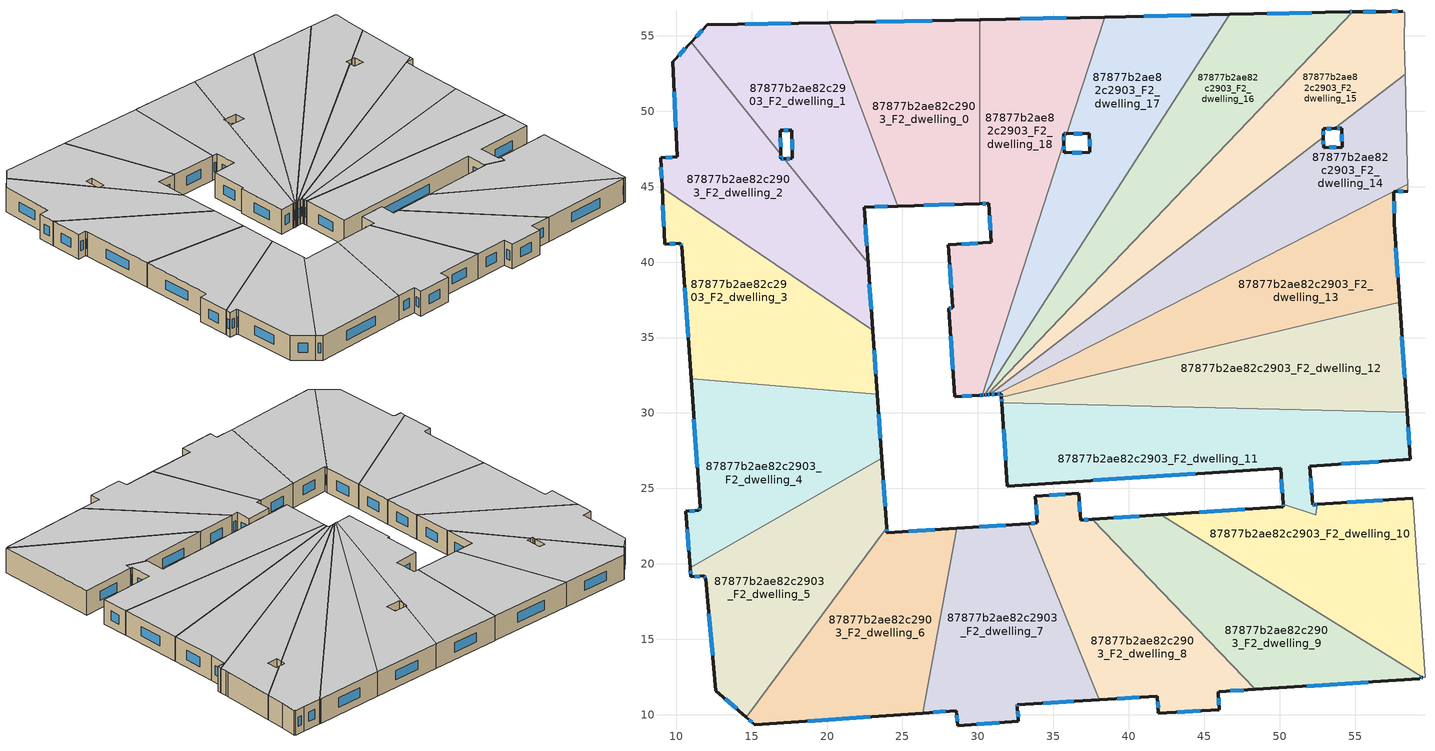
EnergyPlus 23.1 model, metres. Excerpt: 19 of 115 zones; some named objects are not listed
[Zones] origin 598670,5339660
87877b2ae82c2903_F2_dwelling_0
 floor to 87877b2ae82c2903_F1_dwelling_0 (EU_floor_Construction): 30.12,56.07 30.12,43.87 24.7,43.71 20.13,55.88 z6
 wall outside (EU_wall_Construction): 24.7,43.71 30.12,43.87 / 30.12,56.07 20.13,55.88 z6:9
 wall to 87877b2ae82c2903_F2_dwelling_18 (EU_wall_Construction): 30.12,43.87 30.12,56.07 z6:9
 wall to 87877b2ae82c2903_F2_dwelling_1 (EU_wall_Construction): 20.13,55.88 24.7,43.71 z6:9
 window (EU_Window_Construction): 26.4,43.76 28.42,43.82 / 26.99,56.01 23.26,55.94 z6.94:8.06
 ceiling to 87877b2ae82c2903_F3_dwelling_0 (EU_floor_Construction): 30.12,43.87 30.12,56.07 20.13,55.88 24.7,43.71 z9
87877b2ae82c2903_F2_dwelling_1
 floor to 87877b2ae82c2903_F1_dwelling_1 (EU_floor_Construction): 20.13,55.88 24.7,43.71 22.45,43.64 22.72,39.94 17.17,46.86 17.71,46.87 17.67,48.74 16.9,48.73 16.93,47.16 10.99,54.58 12.05,55.72 z6
 wall outside (EU_wall_Construction): 22.72,39.94 22.45,43.64 24.7,43.71 / 16.93,47.16 16.9,48.73 17.67,48.74 17.71,46.87 17.17,46.86 / 20.13,55.88 12.05,55.72 10.99,54.58 z6:9
 wall to 87877b2ae82c2903_F2_dwelling_2 (EU_wall_Construction): 17.17,46.86 22.72,39.94 / 10.99,54.58 16.93,47.16 z6:9
 window (EU_Window_Construction): 22.63,41.1 22.54,42.48 / 17.54,46.87 17.34,46.86 / 17.68,48.15 17.7,47.46 / 17.14,48.73 17.42,48.73 / 16.92,47.65 16.91,48.23 / 11.71,55.36 11.32,54.93 / 17.6,55.83 14.58,55.77 / 23.16,43.66 24,43.69 z6.94:8.06
 ceiling to 87877b2ae82c2903_F3_dwelling_1 (EU_floor_Construction): 22.72,39.94 22.45,43.64 24.7,43.71 20.13,55.88 12.05,55.72 10.99,54.58 16.93,47.16 16.9,48.73 17.67,48.74 17.71,46.87 17.17,46.86 z9
87877b2ae82c2903_F2_dwelling_10
 floor to 87877b2ae82c2903_F1_dwelling_10 (EU_floor_Construction): 58.83,24.35 59.64,12.47 59.5,12.47 42.12,23.25 50.25,23.79 50.23,23.96 52.4,23.24 52.5,23.93 z6
 wall outside (EU_wall_Construction): 50.23,23.96 50.25,23.79 42.12,23.25 / 58.83,24.35 52.5,23.93 z6:9
 wall to 87877b2ae82c2903_F2_dwelling_11 (EU_wall_Construction): 52.5,23.93 52.4,23.24 52.38,23.25 50.23,23.96 z6:9
 wall adiabatic (EU_wall_Construction): 59.5,12.47 59.64,12.47 58.83,24.35 z6:9
 wall to 87877b2ae82c2903_F2_dwelling_9 (EU_wall_Construction): 42.12,23.25 59.5,12.47 z6:9
 window (EU_Window_Construction): 47.7,23.62 44.67,23.42 / 50.24,23.91 50.24,23.84 / 56.85,24.22 54.49,24.06 z6.94:8.06
 ceiling to 87877b2ae82c2903_F3_dwelling_10 (EU_floor_Construction): 59.64,12.47 58.83,24.35 52.5,23.93 52.4,23.24 50.23,23.96 50.25,23.79 42.12,23.25 59.5,12.47 z9
87877b2ae82c2903_F2_dwelling_11
 floor to 87877b2ae82c2903_F1_dwelling_11 (EU_floor_Construction): 58.45,30.03 58.66,26.92 52.01,26.48 52.18,23.91 52.33,23.92 52.5,23.93 52.4,23.24 52.38,23.25 50.23,23.96 50.07,26.35 31.95,25.15 31.59,30.66 z6
 wall outside (EU_wall_Construction): 31.59,30.66 31.95,25.15 50.07,26.35 50.23,23.96 / 52.5,23.93 52.33,23.92 52.18,23.91 52.01,26.48 58.66,26.92 58.45,30.03 z6:9
 wall to 87877b2ae82c2903_F2_dwelling_12 (EU_wall_Construction): 58.45,30.03 31.59,30.66 z6:9
 window (EU_Window_Construction): 50.12,25.6 50.18,24.71 / 37.63,25.53 44.39,25.97 / 31.7,28.94 31.84,26.88 / 58.59,27.89 58.52,29.06 / 54.09,26.62 56.58,26.78 / 52.13,24.72 52.06,25.68 / 52.28,23.92 52.23,23.92 / 52.45,23.93 52.38,23.93 z6.94:8.06
 ceiling to 87877b2ae82c2903_F3_dwelling_11 (EU_floor_Construction): 58.66,26.92 58.45,30.03 31.59,30.66 31.95,25.15 50.07,26.35 50.23,23.96 52.38,23.25 52.4,23.24 52.5,23.93 52.33,23.92 52.18,23.91 52.01,26.48 z9
87877b2ae82c2903_F2_dwelling_12
 floor to 87877b2ae82c2903_F1_dwelling_12 (EU_floor_Construction): 57.95,37.35 58.45,30.03 31.59,30.66 31.56,31.04 z6
 wall outside (EU_wall_Construction): 31.56,31.04 31.59,30.66 / 58.45,30.03 57.95,37.35 z6:9
 wall to 87877b2ae82c2903_F2_dwelling_13 (EU_wall_Construction): 57.95,37.35 31.56,31.04 z6:9
 window (EU_Window_Construction): 31.57,30.92 31.58,30.78 / 58.29,32.33 58.11,35.05 z6.94:8.06
 ceiling to 87877b2ae82c2903_F3_dwelling_12 (EU_floor_Construction): 58.45,30.03 57.95,37.35 31.56,31.04 31.59,30.66 z9
87877b2ae82c2903_F2_dwelling_13
 floor to 87877b2ae82c2903_F1_dwelling_13 (EU_floor_Construction): 58.48,45.16 58.49,44.71 57.58,44.67 57.6,42.58 57.95,37.35 31.56,31.04 31.55,31.27 31.2,31.25 z6
 wall outside (EU_wall_Construction): 57.95,37.35 57.6,42.58 57.58,44.67 58.49,44.71 / 31.2,31.25 31.55,31.27 31.56,31.04 z6:9
 wall to 87877b2ae82c2903_F2_dwelling_14 (EU_wall_Construction): 58.48,45.16 31.2,31.25 z6:9
 wall adiabatic (EU_wall_Construction): 58.49,44.71 58.48,45.16 z6:9
 window (EU_Window_Construction): 57.59,43.24 57.59,44.02 / 57.84,38.99 57.71,40.94 / 31.55,31.2 31.56,31.11 / 31.31,31.26 31.44,31.27 / 57.87,44.69 58.21,44.7 z6.94:8.06
 ceiling to 87877b2ae82c2903_F3_dwelling_13 (EU_floor_Construction): 57.95,37.35 57.6,42.58 57.58,44.67 58.49,44.71 58.48,45.16 31.2,31.25 31.55,31.27 31.56,31.04 z9
87877b2ae82c2903_F2_dwelling_14
 floor to 87877b2ae82c2903_F1_dwelling_14 (EU_floor_Construction): 58.32,52.46 58.45,46.28 58.46,45.89 58.48,45.16 31.2,31.25 30.8,31.22 52.9,48.27 52.91,47.59 54.14,47.61 54.12,48.87 53.67,48.86 z6
 wall outside (EU_wall_Construction): 30.8,31.22 31.2,31.25 / 53.67,48.86 54.12,48.87 54.14,47.61 52.91,47.59 52.9,48.27 z6:9
 wall adiabatic (EU_wall_Construction): 58.48,45.16 58.46,45.89 58.45,46.28 58.32,52.46 z6:9
 wall to 87877b2ae82c2903_F2_dwelling_15 (EU_wall_Construction): 52.9,48.27 30.8,31.22 / 58.32,52.46 53.67,48.86 z6:9
 window (EU_Window_Construction): 30.93,31.23 31.08,31.24 / 52.91,47.8 52.9,48.06 / 53.76,47.61 53.3,47.6 / 54.13,48.48 54.13,48.01 / 53.81,48.87 53.98,48.87 z6.94:8.06
 ceiling to 87877b2ae82c2903_F3_dwelling_14 (EU_floor_Construction): 58.48,45.16 58.46,45.89 58.45,46.28 58.32,52.46 53.67,48.86 54.12,48.87 54.14,47.61 52.91,47.59 52.9,48.27 30.8,31.22 31.2,31.25 z9
87877b2ae82c2903_F2_dwelling_15
 floor to 87877b2ae82c2903_F1_dwelling_15 (EU_floor_Construction): 58.29,56.56 58.28,54.58 58.32,52.46 53.67,48.86 52.88,48.84 52.9,48.27 30.8,31.22 30.61,31.21 54.84,56.59 57.08,56.61 58.18,56.63 58.18,56.56 z6
 wall outside (EU_wall_Construction): 52.9,48.27 52.88,48.84 53.67,48.86 / 30.61,31.21 30.8,31.22 / 58.18,56.63 57.08,56.61 54.84,56.59 z6:9
 wall adiabatic (EU_wall_Construction): 58.32,52.46 58.28,54.58 58.29,56.56 58.18,56.56 58.18,56.63 z6:9
 wall to 87877b2ae82c2903_F2_dwelling_16 (EU_wall_Construction): 54.84,56.59 30.61,31.21 z6:9
 window (EU_Window_Construction): 53.13,48.85 53.42,48.86 / 52.89,48.45 52.88,48.66 / 30.67,31.22 30.74,31.22 / 56.38,56.61 55.54,56.6 / 57.83,56.62 57.42,56.62 z6.94:8.06
 ceiling to 87877b2ae82c2903_F3_dwelling_15 (EU_floor_Construction): 52.9,48.27 52.88,48.84 53.67,48.86 58.32,52.46 58.28,54.58 58.29,56.56 58.18,56.56 58.18,56.63 57.08,56.61 54.84,56.59 30.61,31.21 30.8,31.22 z9
87877b2ae82c2903_F2_dwelling_16
 floor to 87877b2ae82c2903_F1_dwelling_16 (EU_floor_Construction): 54.84,56.59 30.61,31.21 30.44,31.2 46.7,56.42 54.61,56.59 z6
 wall outside (EU_wall_Construction): 30.44,31.2 30.61,31.21 / 54.84,56.59 54.61,56.59 46.7,56.42 z6:9
 wall to 87877b2ae82c2903_F2_dwelling_17 (EU_wall_Construction): 46.7,56.42 30.44,31.2 z6:9
 window (EU_Window_Construction): 30.5,31.2 30.56,31.21 / 52.13,56.54 49.18,56.47 / 54.77,56.59 54.68,56.59 z6.94:8.06
 ceiling to 87877b2ae82c2903_F3_dwelling_16 (EU_floor_Construction): 30.61,31.21 54.84,56.59 54.61,56.59 46.7,56.42 30.44,31.2 z9
87877b2ae82c2903_F2_dwelling_17
 floor to 87877b2ae82c2903_F1_dwelling_17 (EU_floor_Construction): 46.7,56.42 30.44,31.2 30.28,31.19 35.7,47.91 35.71,47.23 37.42,47.27 37.4,48.53 35.89,48.5 38.4,56.25 z6
 wall outside (EU_wall_Construction): 30.28,31.19 30.44,31.2 / 35.89,48.5 37.4,48.53 37.42,47.27 35.71,47.23 35.7,47.91 / 46.7,56.42 38.4,56.25 z6:9
 wall to 87877b2ae82c2903_F2_dwelling_18 (EU_wall_Construction): 35.7,47.91 30.28,31.19 / 38.4,56.25 35.89,48.5 z6:9
 window (EU_Window_Construction): 30.33,31.19 30.39,31.2 / 35.71,47.44 35.7,47.7 / 36.88,47.26 36.25,47.25 / 37.4,48.14 37.41,47.67 / 36.36,48.51 36.92,48.52 / 44.1,56.37 41,56.3 z6.94:8.06
 ceiling to 87877b2ae82c2903_F3_dwelling_17 (EU_floor_Construction): 30.44,31.2 46.7,56.42 38.4,56.25 35.89,48.5 37.4,48.53 37.42,47.27 35.71,47.23 35.7,47.91 30.28,31.19 z9
87877b2ae82c2903_F2_dwelling_18
 floor to 87877b2ae82c2903_F1_dwelling_18 (EU_floor_Construction): 38.4,56.25 35.89,48.5 35.69,48.49 35.7,47.91 30.28,31.19 30.12,31.18 28.45,31.07 28.07,36.94 28.32,36.96 28.05,41.13 30.89,41.32 30.72,43.89 30.12,43.87 30.12,56.07 30.23,56.07 z6
 wall outside (EU_wall_Construction): 30.12,43.87 30.72,43.89 30.89,41.32 28.05,41.13 28.32,36.96 28.07,36.94 28.45,31.07 30.12,31.18 30.28,31.19 / 38.4,56.25 30.23,56.07 30.12,56.07 / 35.7,47.91 35.69,48.49 35.89,48.5 z6:9
 window (EU_Window_Construction): 28.13,39.83 28.23,38.27 / 30,41.26 28.94,41.19 / 30.77,43.08 30.84,42.12 / 30.31,43.87 30.53,43.88 / 35.84,56.19 32.79,56.12 / 35.75,48.49 35.83,48.5 / 35.69,48.09 35.69,48.31 / 30.17,31.18 30.23,31.19 / 28.97,31.1 29.6,31.14 / 28.19,35.1 28.33,32.91 / 28.24,36.95 28.15,36.95 z6.94:8.06
 ceiling to 87877b2ae82c2903_F3_dwelling_18 (EU_floor_Construction): 30.28,31.19 35.7,47.91 35.69,48.49 35.89,48.5 38.4,56.25 30.23,56.07 30.12,56.07 30.12,43.87 30.72,43.89 30.89,41.32 28.05,41.13 28.32,36.96 28.07,36.94 28.45,31.07 30.12,31.18 z9
87877b2ae82c2903_F2_dwelling_2
 floor to 87877b2ae82c2903_F1_dwelling_2 (EU_floor_Construction): 16.93,47.16 16.94,46.86 17.17,46.86 22.72,39.94 23.03,35.49 9.06,44.94 8.96,46.92 10.07,46.97 9.78,53.27 10.99,54.58 z6
 wall outside (EU_wall_Construction): 10.99,54.58 9.78,53.27 10.07,46.97 8.96,46.92 9.06,44.94 / 17.17,46.86 16.94,46.86 16.93,47.16 / 23.03,35.49 22.72,39.94 z6:9
 wall to 87877b2ae82c2903_F2_dwelling_3 (EU_wall_Construction): 9.06,44.94 23.03,35.49 z6:9
 window (EU_Window_Construction): 9.87,51.3 9.98,48.94 / 10.61,54.17 10.16,53.68 / 16.94,46.95 16.93,47.06 / 17.1,46.86 17.01,46.86 / 22.93,36.89 22.81,38.54 / 8.99,46.3 9.03,45.56 / 9.72,46.95 9.31,46.93 z6.94:8.06
 ceiling to 87877b2ae82c2903_F3_dwelling_2 (EU_floor_Construction): 23.03,35.49 22.72,39.94 17.17,46.86 16.94,46.86 16.93,47.16 10.99,54.58 9.78,53.27 10.07,46.97 8.96,46.92 9.06,44.94 z9
87877b2ae82c2903_F2_dwelling_3
 floor to 87877b2ae82c2903_F1_dwelling_3 (EU_floor_Construction): 23.03,35.49 23.32,31.26 10.98,32.27 10.37,41.06 10.25,41.24 9.25,41.19 9.06,44.94 z6
 wall outside (EU_wall_Construction): 9.06,44.94 9.25,41.19 10.25,41.24 10.37,41.06 10.98,32.27 / 23.32,31.26 23.03,35.49 z6:9
 wall to 87877b2ae82c2903_F2_dwelling_4 (EU_wall_Construction): 10.98,32.27 23.32,31.26 z6:9
 window (EU_Window_Construction): 9.56,41.21 9.93,41.23 / 9.12,43.76 9.19,42.37 / 23.23,32.58 23.12,34.16 / 10.56,38.31 10.79,35.03 / 10.29,41.19 10.33,41.12 z6.94:8.06
 ceiling to 87877b2ae82c2903_F3_dwelling_3 (EU_floor_Construction): 23.32,31.26 23.03,35.49 9.06,44.94 9.25,41.19 10.25,41.24 10.37,41.06 10.98,32.27 z9
87877b2ae82c2903_F2_dwelling_4
 floor to 87877b2ae82c2903_F1_dwelling_4 (EU_floor_Construction): 23.32,31.26 23.62,26.99 10.92,19.74 10.65,23.47 11.49,23.54 11.58,23.73 10.98,32.27 z6
 wall outside (EU_wall_Construction): 10.98,32.27 11.58,23.73 11.49,23.54 10.65,23.47 10.92,19.74 / 23.62,26.99 23.32,31.26 z6:9
 wall to 87877b2ae82c2903_F2_dwelling_5 (EU_wall_Construction): 10.92,19.74 23.62,26.99 z6:9
 window (EU_Window_Construction): 11.55,23.67 11.52,23.6 / 11.17,29.59 11.39,26.41 / 23.53,28.33 23.42,29.92 / 10.73,22.3 10.83,20.91 / 11.23,23.51 10.91,23.49 z6.94:8.06
 ceiling to 87877b2ae82c2903_F3_dwelling_4 (EU_floor_Construction): 23.62,26.99 23.32,31.26 10.98,32.27 11.58,23.73 11.49,23.54 10.65,23.47 10.92,19.74 z9
87877b2ae82c2903_F2_dwelling_5
 floor to 87877b2ae82c2903_F1_dwelling_5 (EU_floor_Construction): 23.62,26.99 23.95,22.38 14.63,9.83 12.62,11.6 11.95,19.01 11.81,19.2 10.96,19.14 10.92,19.74 z6
 wall outside (EU_wall_Construction): 10.92,19.74 10.96,19.14 11.81,19.2 11.95,19.01 12.62,11.6 14.63,9.83 / 23.95,22.38 23.62,26.99 z6:9
 wall to 87877b2ae82c2903_F2_dwelling_6 (EU_wall_Construction): 14.63,9.83 23.95,22.38 z6:9
 window (EU_Window_Construction): 11.86,19.14 11.91,19.07 / 11.23,19.16 11.54,19.18 / 10.93,19.55 10.95,19.33 / 23.85,23.83 23.72,25.55 / 13.25,11.04 14,10.39 / 12.16,16.69 12.41,13.92 z6.94:8.06
 ceiling to 87877b2ae82c2903_F3_dwelling_5 (EU_floor_Construction): 14.63,9.83 23.95,22.38 23.62,26.99 10.92,19.74 10.96,19.14 11.81,19.2 11.95,19.01 12.62,11.6 z9
87877b2ae82c2903_F2_dwelling_6
 floor to 87877b2ae82c2903_F1_dwelling_6 (EU_floor_Construction): 28.6,22.36 26.36,10.11 15.21,9.32 14.63,9.83 23.95,22.38 23.97,22.05 z6
 wall outside (EU_wall_Construction): 28.6,22.36 23.97,22.05 23.95,22.38 / 14.63,9.83 15.21,9.32 26.36,10.11 z6:9
 wall to 87877b2ae82c2903_F2_dwelling_7 (EU_wall_Construction): 26.36,10.11 28.6,22.36 z6:9
 window (EU_Window_Construction): 23.96,22.16 23.95,22.28 / 27.15,22.26 25.42,22.15 / 18.71,9.57 22.87,9.86 / 14.81,9.67 15.03,9.48 z6.94:8.06
 ceiling to 87877b2ae82c2903_F3_dwelling_6 (EU_floor_Construction): 26.36,10.11 28.6,22.36 23.97,22.05 23.95,22.38 14.63,9.83 15.21,9.32 z9
87877b2ae82c2903_F2_dwelling_7
 floor to 87877b2ae82c2903_F1_dwelling_7 (EU_floor_Construction): 33.35,22.67 38.05,10.99 32.62,10.67 32.61,10.52 32.69,9.56 28.65,9.27 28.58,10.26 26.36,10.11 28.6,22.36 z6
 wall outside (EU_wall_Construction): 26.36,10.11 28.58,10.26 28.65,9.27 32.69,9.56 32.61,10.52 32.62,10.67 38.05,10.99 / 33.35,22.67 28.6,22.36 z6:9
 wall to 87877b2ae82c2903_F2_dwelling_8 (EU_wall_Construction): 38.05,10.99 33.35,22.67 z6:9
 window (EU_Window_Construction): 32.66,9.86 32.63,10.22 / 29.92,9.36 31.42,9.47 / 28.6,9.95 28.63,9.58 / 27.06,10.16 27.88,10.22 / 31.86,22.57 30.09,22.45 / 34.32,10.77 36.34,10.89 / 32.61,10.57 32.62,10.62 z6.94:8.06
 ceiling to 87877b2ae82c2903_F3_dwelling_7 (EU_floor_Construction): 38.05,10.99 33.35,22.67 28.6,22.36 26.36,10.11 28.58,10.26 28.65,9.27 32.69,9.56 32.61,10.52 32.62,10.67 z9
87877b2ae82c2903_F2_dwelling_8
 floor to 87877b2ae82c2903_F1_dwelling_8 (EU_floor_Construction): 37.57,22.95 48.4,11.68 45.96,11.52 45.94,11.42 46,10.33 41.96,10.1 41.89,11.21 38.05,10.99 33.35,22.67 33.94,22.71 33.82,24.47 36.68,24.66 36.8,22.9 z6
 wall outside (EU_wall_Construction): 38.05,10.99 41.89,11.21 41.96,10.1 46,10.33 45.94,11.42 45.96,11.52 48.4,11.68 / 37.57,22.95 36.8,22.9 36.68,24.66 33.82,24.47 33.94,22.71 33.35,22.67 z6:9
 wall to 87877b2ae82c2903_F2_dwelling_9 (EU_wall_Construction): 48.4,11.68 37.57,22.95 z6:9
 window (EU_Window_Construction): 43.23,10.17 44.74,10.25 / 41.91,10.86 41.94,10.45 / 39.25,11.06 40.68,11.14 / 33.75,22.69 33.53,22.68 / 33.85,23.92 33.9,23.26 / 35.78,24.6 34.71,24.53 / 36.77,23.45 36.72,24.11 / 37.33,22.93 37.04,22.91 / 46.73,11.57 47.64,11.63 / 45.98,10.67 45.96,11.08 z6.94:8.06
 ceiling to 87877b2ae82c2903_F3_dwelling_8 (EU_floor_Construction): 48.4,11.68 37.57,22.95 36.8,22.9 36.68,24.66 33.82,24.47 33.94,22.71 33.35,22.67 38.05,10.99 41.89,11.21 41.96,10.1 46,10.33 45.94,11.42 45.96,11.52 z9
87877b2ae82c2903_F2_dwelling_9
 floor to 87877b2ae82c2903_F1_dwelling_9 (EU_floor_Construction): 59.5,12.47 59.3,12.46 59.28,12.37 48.4,11.68 37.57,22.95 42.12,23.25 z6
 wall outside (EU_wall_Construction): 48.4,11.68 59.28,12.37 59.3,12.46 59.5,12.47 / 42.12,23.25 37.57,22.95 z6:9
 window (EU_Window_Construction): 51.81,11.89 55.87,12.15 / 40.7,23.16 39,23.04 / 59.37,12.46 59.44,12.46 z6.94:8.06
 ceiling to 87877b2ae82c2903_F3_dwelling_9 (EU_floor_Construction): 59.28,12.37 59.3,12.46 59.5,12.47 42.12,23.25 37.57,22.95 48.4,11.68 z9
[Building]
EU S2 Campaign: North Axis=0; Terrain=City; Solar Distribution=FullExterior
[Site:Location]
Vienna: Latitude=48; Longitude=16.5; Time Zone=1; Elevation=183
[SizingPeriod:WeatherFileDays]
AnnualSizingPeriod: Begin Month=1; Begin Day of Month=1; End Month=12; End Day of Month=31; Day of Week for Start Day=Monday; Use Weather File Daylight Saving Period=No; Use Weather File Rain and Snow Indicators=No
[MATERIAL]
EU_InternalMass_Material: Roughness=MediumRough; Thickness=0.1; Conductivity=1; Density=1800; Specific Heat=900; Thermal Absorptance=0.9; Solar Absorptance=0.7; Visible Absorptance=0.7
[MATERIAL:NOMASS] Roughness=MediumRough; Thermal Absorptance=0.9; Solar Absorptance=0.7; Visible Absorptance=0.7
Name | Thermal Resistance
EU_wall_NoMass | 0.914258
EU_floor_NoMass | 1.09711
[WINDOWMATERIAL:SIMPLEGLAZINGSYSTEM]
EU_Window_SimpleGlazing: UFactor=2.09642; Solar Heat Gain Coefficient=0.65; Visible Transmittance=0.65
[CONSTRUCTION]
EU_wall_Construction: EU_wall_NoMass
EU_floor_Construction: EU_floor_NoMass
EU_Window_Construction: EU_Window_SimpleGlazing
EU_InternalMass_Construction: EU_InternalMass_Material
[ZONE] Type=1; Multiplier=1; Ceiling Height=autocalculate; Floor Area=autocalculate; Part of Total Floor Area=Yes
Name | Volume
87877b2ae82c2903_F2_dwelling_0 | 282.808
87877b2ae82c2903_F2_dwelling_1 | 282.584
87877b2ae82c2903_F2_dwelling_10 | 299.655
87877b2ae82c2903_F2_dwelling_11 | 363.915
87877b2ae82c2903_F2_dwelling_12 | 309.502
87877b2ae82c2903_F2_dwelling_13 | 309.541
87877b2ae82c2903_F2_dwelling_14 | 309.483
87877b2ae82c2903_F2_dwelling_15 | 309.493
87877b2ae82c2903_F2_dwelling_16 | 309.515
87877b2ae82c2903_F2_dwelling_17 | 309.532
87877b2ae82c2903_F2_dwelling_18 | 366.793
87877b2ae82c2903_F2_dwelling_2 | 307.08
87877b2ae82c2903_F2_dwelling_3 | 308.314
87877b2ae82c2903_F2_dwelling_4 | 309.528
87877b2ae82c2903_F2_dwelling_5 | 309.508
87877b2ae82c2903_F2_dwelling_6 | 309.536
87877b2ae82c2903_F2_dwelling_7 | 308.818
87877b2ae82c2903_F2_dwelling_8 | 291.781
87877b2ae82c2903_F2_dwelling_9 | 283.45
[INTERNALMASS] Construction=EU_InternalMass_Construction
Name | Zone or ZoneList | Surface Area
87877b2ae82c2903_F2_dwelling_0_EU_InternalMass | 87877b2ae82c2903_F2_dwelling_0 | 94.27
87877b2ae82c2903_F2_dwelling_1_EU_InternalMass | 87877b2ae82c2903_F2_dwelling_1 | 94.1998
87877b2ae82c2903_F2_dwelling_2_EU_InternalMass | 87877b2ae82c2903_F2_dwelling_2 | 102.36
87877b2ae82c2903_F2_dwelling_3_EU_InternalMass | 87877b2ae82c2903_F2_dwelling_3 | 102.771
87877b2ae82c2903_F2_dwelling_4_EU_InternalMass | 87877b2ae82c2903_F2_dwelling_4 | 103.176
87877b2ae82c2903_F2_dwelling_5_EU_InternalMass | 87877b2ae82c2903_F2_dwelling_5 | 103.17
87877b2ae82c2903_F2_dwelling_6_EU_InternalMass | 87877b2ae82c2903_F2_dwelling_6 | 103.179
87877b2ae82c2903_F2_dwelling_7_EU_InternalMass | 87877b2ae82c2903_F2_dwelling_7 | 102.939
87877b2ae82c2903_F2_dwelling_8_EU_InternalMass | 87877b2ae82c2903_F2_dwelling_8 | 97.2613
87877b2ae82c2903_F2_dwelling_9_EU_InternalMass | 87877b2ae82c2903_F2_dwelling_9 | 94.4835
87877b2ae82c2903_F2_dwelling_10_EU_InternalMass | 87877b2ae82c2903_F2_dwelling_10 | 99.8838
87877b2ae82c2903_F2_dwelling_11_EU_InternalMass | 87877b2ae82c2903_F2_dwelling_11 | 121.304
87877b2ae82c2903_F2_dwelling_12_EU_InternalMass | 87877b2ae82c2903_F2_dwelling_12 | 103.167
87877b2ae82c2903_F2_dwelling_13_EU_InternalMass | 87877b2ae82c2903_F2_dwelling_13 | 103.18
87877b2ae82c2903_F2_dwelling_14_EU_InternalMass | 87877b2ae82c2903_F2_dwelling_14 | 103.161
87877b2ae82c2903_F2_dwelling_15_EU_InternalMass | 87877b2ae82c2903_F2_dwelling_15 | 103.164
87877b2ae82c2903_F2_dwelling_16_EU_InternalMass | 87877b2ae82c2903_F2_dwelling_16 | 103.172
87877b2ae82c2903_F2_dwelling_17_EU_InternalMass | 87877b2ae82c2903_F2_dwelling_17 | 103.177
87877b2ae82c2903_F2_dwelling_18_EU_InternalMass | 87877b2ae82c2903_F2_dwelling_18 | 122.264
[OTHEREQUIPMENT] Fuel Type=Electricity; Design Level Calculation Method=Watts/Area; Power per Zone Floor Area=1; Fraction Latent=0; Fraction Radiant=0; Fraction Lost=0; Carbon Dioxide Generation Rate=0; EndUse Subcategory=EU_Step8_InternalGains
Name | Zone or ZoneList or Space or SpaceList | Schedule
EU_Step8_InternalGain_87877b2ae82c2903_F2_dwelling_0_f000 | 87877b2ae82c2903_F2_dwelling_0 | EU_Step8_GainSchedule_87877b2ae82c2903_F2_dwelling_0_f000
EU_Step8_InternalGain_87877b2ae82c2903_F2_dwelling_1_f000 | 87877b2ae82c2903_F2_dwelling_1 | EU_Step8_GainSchedule_87877b2ae82c2903_F2_dwelling_1_f000
EU_Step8_InternalGain_87877b2ae82c2903_F2_dwelling_2_f000 | 87877b2ae82c2903_F2_dwelling_2 | EU_Step8_GainSchedule_87877b2ae82c2903_F2_dwelling_2_f000
EU_Step8_InternalGain_87877b2ae82c2903_F2_dwelling_3_f000 | 87877b2ae82c2903_F2_dwelling_3 | EU_Step8_GainSchedule_87877b2ae82c2903_F2_dwelling_3_f000
EU_Step8_InternalGain_87877b2ae82c2903_F2_dwelling_4_f000 | 87877b2ae82c2903_F2_dwelling_4 | EU_Step8_GainSchedule_87877b2ae82c2903_F2_dwelling_4_f000
EU_Step8_InternalGain_87877b2ae82c2903_F2_dwelling_5_f000 | 87877b2ae82c2903_F2_dwelling_5 | EU_Step8_GainSchedule_87877b2ae82c2903_F2_dwelling_5_f000
EU_Step8_InternalGain_87877b2ae82c2903_F2_dwelling_6_f000 | 87877b2ae82c2903_F2_dwelling_6 | EU_Step8_GainSchedule_87877b2ae82c2903_F2_dwelling_6_f000
EU_Step8_InternalGain_87877b2ae82c2903_F2_dwelling_7_f000 | 87877b2ae82c2903_F2_dwelling_7 | EU_Step8_GainSchedule_87877b2ae82c2903_F2_dwelling_7_f000
EU_Step8_InternalGain_87877b2ae82c2903_F2_dwelling_8_f000 | 87877b2ae82c2903_F2_dwelling_8 | EU_Step8_GainSchedule_87877b2ae82c2903_F2_dwelling_8_f000
EU_Step8_InternalGain_87877b2ae82c2903_F2_dwelling_9_f000 | 87877b2ae82c2903_F2_dwelling_9 | EU_Step8_GainSchedule_87877b2ae82c2903_F2_dwelling_9_f000
EU_Step8_InternalGain_87877b2ae82c2903_F2_dwelling_10_f000 | 87877b2ae82c2903_F2_dwelling_10 | EU_Step8_GainSchedule_87877b2ae82c2903_F2_dwelling_10_f000
EU_Step8_InternalGain_87877b2ae82c2903_F2_dwelling_11_f000 | 87877b2ae82c2903_F2_dwelling_11 | EU_Step8_GainSchedule_87877b2ae82c2903_F2_dwelling_11_f000
EU_Step8_InternalGain_87877b2ae82c2903_F2_dwelling_12_f000 | 87877b2ae82c2903_F2_dwelling_12 | EU_Step8_GainSchedule_87877b2ae82c2903_F2_dwelling_12_f000
EU_Step8_InternalGain_87877b2ae82c2903_F2_dwelling_13_f000 | 87877b2ae82c2903_F2_dwelling_13 | EU_Step8_GainSchedule_87877b2ae82c2903_F2_dwelling_13_f000
EU_Step8_InternalGain_87877b2ae82c2903_F2_dwelling_14_f000 | 87877b2ae82c2903_F2_dwelling_14 | EU_Step8_GainSchedule_87877b2ae82c2903_F2_dwelling_14_f000
EU_Step8_InternalGain_87877b2ae82c2903_F2_dwelling_15_f000 | 87877b2ae82c2903_F2_dwelling_15 | EU_Step8_GainSchedule_87877b2ae82c2903_F2_dwelling_15_f000
EU_Step8_InternalGain_87877b2ae82c2903_F2_dwelling_16_f000 | 87877b2ae82c2903_F2_dwelling_16 | EU_Step8_GainSchedule_87877b2ae82c2903_F2_dwelling_16_f000
EU_Step8_InternalGain_87877b2ae82c2903_F2_dwelling_17_f000 | 87877b2ae82c2903_F2_dwelling_17 | EU_Step8_GainSchedule_87877b2ae82c2903_F2_dwelling_17_f000
EU_Step8_InternalGain_87877b2ae82c2903_F2_dwelling_18_f000 | 87877b2ae82c2903_F2_dwelling_18 | EU_Step8_GainSchedule_87877b2ae82c2903_F2_dwelling_18_f000
[ZONEVENTILATION:DESIGNFLOWRATE] Schedule=EU_AlwaysOn; Design Flow Rate Calculation Method=AirChanges/Hour; Air Changes per Hour=0.546891; Ventilation Type=Natural; Fan Pressure Rise=0; Fan Total Efficiency=1; Constant Term Coefficient=1; Temperature Term Coefficient=0; Velocity Term Coefficient=0; Velocity Squared Term Coefficient=0; Minimum Indoor Temperature=-100; Maximum Indoor Temperature=100; Delta Temperature=-100; Minimum Outdoor Temperature=-100; Maximum Outdoor Temperature=100; Maximum Wind Speed=40
Name | Zone or ZoneList or Space or SpaceList
EU_ConstantAir_87877b2ae82c2903_F2_dwelling_0 | 87877b2ae82c2903_F2_dwelling_0
EU_ConstantAir_87877b2ae82c2903_F2_dwelling_1 | 87877b2ae82c2903_F2_dwelling_1
EU_ConstantAir_87877b2ae82c2903_F2_dwelling_2 | 87877b2ae82c2903_F2_dwelling_2
EU_ConstantAir_87877b2ae82c2903_F2_dwelling_3 | 87877b2ae82c2903_F2_dwelling_3
EU_ConstantAir_87877b2ae82c2903_F2_dwelling_4 | 87877b2ae82c2903_F2_dwelling_4
EU_ConstantAir_87877b2ae82c2903_F2_dwelling_5 | 87877b2ae82c2903_F2_dwelling_5
EU_ConstantAir_87877b2ae82c2903_F2_dwelling_6 | 87877b2ae82c2903_F2_dwelling_6
EU_ConstantAir_87877b2ae82c2903_F2_dwelling_7 | 87877b2ae82c2903_F2_dwelling_7
EU_ConstantAir_87877b2ae82c2903_F2_dwelling_8 | 87877b2ae82c2903_F2_dwelling_8
EU_ConstantAir_87877b2ae82c2903_F2_dwelling_9 | 87877b2ae82c2903_F2_dwelling_9
EU_ConstantAir_87877b2ae82c2903_F2_dwelling_10 | 87877b2ae82c2903_F2_dwelling_10
EU_ConstantAir_87877b2ae82c2903_F2_dwelling_11 | 87877b2ae82c2903_F2_dwelling_11
EU_ConstantAir_87877b2ae82c2903_F2_dwelling_12 | 87877b2ae82c2903_F2_dwelling_12
EU_ConstantAir_87877b2ae82c2903_F2_dwelling_13 | 87877b2ae82c2903_F2_dwelling_13
EU_ConstantAir_87877b2ae82c2903_F2_dwelling_14 | 87877b2ae82c2903_F2_dwelling_14
EU_ConstantAir_87877b2ae82c2903_F2_dwelling_15 | 87877b2ae82c2903_F2_dwelling_15
EU_ConstantAir_87877b2ae82c2903_F2_dwelling_16 | 87877b2ae82c2903_F2_dwelling_16
EU_ConstantAir_87877b2ae82c2903_F2_dwelling_17 | 87877b2ae82c2903_F2_dwelling_17
EU_ConstantAir_87877b2ae82c2903_F2_dwelling_18 | 87877b2ae82c2903_F2_dwelling_18
[HVACTEMPLATE:ZONE:IDEALLOADSAIRSYSTEM] System Availability Schedule=EU_AlwaysOn; Maximum Heating Supply Air Temperature=50; Minimum Cooling Supply Air Temperature=13; Maximum Heating Supply Air Humidity Ratio=0.0156; Minimum Cooling Supply Air Humidity Ratio=0.0077; Heating Limit=NoLimit; Cooling Limit=NoLimit; Heating Availability Schedule=EU_AlwaysOn; Cooling Availability Schedule=EU_CoolingOff; Dehumidification Control Type=ConstantSensibleHeatRatio; Cooling Sensible Heat Ratio=0.7; Dehumidification Setpoint=60; Humidification Control Type=None; Humidification Setpoint=30; Outdoor Air Method=None; Outdoor Air Flow Rate per Person=0.00944; Outdoor Air Flow Rate per Zone Floor Area=0; Outdoor Air Flow Rate per Zone=0; Demand Controlled Ventilation Type=None; Outdoor Air Economizer Type=NoEconomizer; Heat Recovery Type=None; Sensible Heat Recovery Effectiveness=0.7; Latent Heat Recovery Effectiveness=0.65
Name | Template Thermostat
87877b2ae82c2903_F2_dwelling_0 | EU_HeatOnly_87877b2ae82c2903_F2_dwelling_0
87877b2ae82c2903_F2_dwelling_1 | EU_HeatOnly_87877b2ae82c2903_F2_dwelling_1
87877b2ae82c2903_F2_dwelling_2 | EU_HeatOnly_87877b2ae82c2903_F2_dwelling_2
87877b2ae82c2903_F2_dwelling_3 | EU_HeatOnly_87877b2ae82c2903_F2_dwelling_3
87877b2ae82c2903_F2_dwelling_4 | EU_HeatOnly_87877b2ae82c2903_F2_dwelling_4
87877b2ae82c2903_F2_dwelling_5 | EU_HeatOnly_87877b2ae82c2903_F2_dwelling_5
87877b2ae82c2903_F2_dwelling_6 | EU_HeatOnly_87877b2ae82c2903_F2_dwelling_6
87877b2ae82c2903_F2_dwelling_7 | EU_HeatOnly_87877b2ae82c2903_F2_dwelling_7
87877b2ae82c2903_F2_dwelling_8 | EU_HeatOnly_87877b2ae82c2903_F2_dwelling_8
87877b2ae82c2903_F2_dwelling_9 | EU_HeatOnly_87877b2ae82c2903_F2_dwelling_9
87877b2ae82c2903_F2_dwelling_10 | EU_HeatOnly_87877b2ae82c2903_F2_dwelling_10
87877b2ae82c2903_F2_dwelling_11 | EU_HeatOnly_87877b2ae82c2903_F2_dwelling_11
87877b2ae82c2903_F2_dwelling_12 | EU_HeatOnly_87877b2ae82c2903_F2_dwelling_12
87877b2ae82c2903_F2_dwelling_13 | EU_HeatOnly_87877b2ae82c2903_F2_dwelling_13
87877b2ae82c2903_F2_dwelling_14 | EU_HeatOnly_87877b2ae82c2903_F2_dwelling_14
87877b2ae82c2903_F2_dwelling_15 | EU_HeatOnly_87877b2ae82c2903_F2_dwelling_15
87877b2ae82c2903_F2_dwelling_16 | EU_HeatOnly_87877b2ae82c2903_F2_dwelling_16
87877b2ae82c2903_F2_dwelling_17 | EU_HeatOnly_87877b2ae82c2903_F2_dwelling_17
87877b2ae82c2903_F2_dwelling_18 | EU_HeatOnly_87877b2ae82c2903_F2_dwelling_18
[SIZING:ZONE] Zone Cooling Design Supply Air Temperature Input Method=SupplyAirTemperature; Zone Cooling Design Supply Air Temperature=13; Zone Heating Design Supply Air Temperature Input Method=SupplyAirTemperature; Zone Heating Design Supply Air Temperature=50; Zone Cooling Design Supply Air Humidity Ratio=0.008; Zone Heating Design Supply Air Humidity Ratio=0.008; Cooling Design Air Flow Method=DesignDay; Cooling Design Air Flow Rate=0; Cooling Minimum Air Flow per Zone Floor Area=0.000762; Cooling Minimum Air Flow=0; Cooling Minimum Air Flow Fraction=0.2; Heating Design Air Flow Method=DesignDay; Heating Design Air Flow Rate=0; Heating Maximum Air Flow per Zone Floor Area=0.002032; Heating Maximum Air Flow=0.141576; Heating Maximum Air Flow Fraction=0.3; Account for Dedicated Outdoor Air System=No; Dedicated Outdoor Air System Control Strategy=NeutralSupplyAir; Dedicated Outdoor Air Low Setpoint Temperature for Design=autosize; Dedicated Outdoor Air High Setpoint Temperature for Design=autosize; Zone Load Sizing Method=Sensible Load Only No Latent Load; Zone Latent Cooling Design Supply Air Humidity Ratio Input Method=HumidityRatioDifference; Zone Cooling Design Supply Air Humidity Ratio Difference=0.005; Zone Latent Heating Design Supply Air Humidity Ratio Input Method=HumidityRatioDifference; Zone Humidification Design Supply Air Humidity Ratio Difference=0.005
87877b2ae82c2903_F2_dwelling_0; 87877b2ae82c2903_F2_dwelling_1; 87877b2ae82c2903_F2_dwelling_2; 87877b2ae82c2903_F2_dwelling_3; 87877b2ae82c2903_F2_dwelling_4; 87877b2ae82c2903_F2_dwelling_5; 87877b2ae82c2903_F2_dwelling_6; 87877b2ae82c2903_F2_dwelling_7; 87877b2ae82c2903_F2_dwelling_8; 87877b2ae82c2903_F2_dwelling_9; 87877b2ae82c2903_F2_dwelling_10; 87877b2ae82c2903_F2_dwelling_11; 87877b2ae82c2903_F2_dwelling_12; 87877b2ae82c2903_F2_dwelling_13; 87877b2ae82c2903_F2_dwelling_14; 87877b2ae82c2903_F2_dwelling_15; 87877b2ae82c2903_F2_dwelling_16; 87877b2ae82c2903_F2_dwelling_17; 87877b2ae82c2903_F2_dwelling_18
[SCHEDULE:CONSTANT]
Name | Hourly Value
EU_AlwaysOn | 1
EU_CoolingOff | 0
[SCHEDULE:FILE] Column Number=1; Rows to Skip at Top=0; Number of Hours of Data=8760; Column Separator=Comma; Interpolate to Timestep=No; Minutes per Item=60; Adjust Schedule for Daylight Savings=Yes
Name | File
EU_Step8_GainSchedule_87877b2ae82c2903_F2_dwelling_0_f000 | ../../schedules/87877b2ae82c2903/87877b2ae82c2903_F2_dwelling_0_f000_gain.csv
EU_Step8_GainSchedule_87877b2ae82c2903_F2_dwelling_1_f000 | ../../schedules/87877b2ae82c2903/87877b2ae82c2903_F2_dwelling_1_f000_gain.csv
EU_Step8_GainSchedule_87877b2ae82c2903_F2_dwelling_2_f000 | ../../schedules/87877b2ae82c2903/87877b2ae82c2903_F2_dwelling_2_f000_gain.csv
EU_Step8_GainSchedule_87877b2ae82c2903_F2_dwelling_3_f000 | ../../schedules/87877b2ae82c2903/87877b2ae82c2903_F2_dwelling_3_f000_gain.csv
EU_Step8_GainSchedule_87877b2ae82c2903_F2_dwelling_4_f000 | ../../schedules/87877b2ae82c2903/87877b2ae82c2903_F2_dwelling_4_f000_gain.csv
EU_Step8_GainSchedule_87877b2ae82c2903_F2_dwelling_5_f000 | ../../schedules/87877b2ae82c2903/87877b2ae82c2903_F2_dwelling_5_f000_gain.csv
EU_Step8_GainSchedule_87877b2ae82c2903_F2_dwelling_6_f000 | ../../schedules/87877b2ae82c2903/87877b2ae82c2903_F2_dwelling_6_f000_gain.csv
EU_Step8_GainSchedule_87877b2ae82c2903_F2_dwelling_7_f000 | ../../schedules/87877b2ae82c2903/87877b2ae82c2903_F2_dwelling_7_f000_gain.csv
EU_Step8_GainSchedule_87877b2ae82c2903_F2_dwelling_8_f000 | ../../schedules/87877b2ae82c2903/87877b2ae82c2903_F2_dwelling_8_f000_gain.csv
EU_Step8_GainSchedule_87877b2ae82c2903_F2_dwelling_9_f000 | ../../schedules/87877b2ae82c2903/87877b2ae82c2903_F2_dwelling_9_f000_gain.csv
EU_Step8_GainSchedule_87877b2ae82c2903_F2_dwelling_10_f000 | ../../schedules/87877b2ae82c2903/87877b2ae82c2903_F2_dwelling_10_f000_gain.csv
EU_Step8_GainSchedule_87877b2ae82c2903_F2_dwelling_11_f000 | ../../schedules/87877b2ae82c2903/87877b2ae82c2903_F2_dwelling_11_f000_gain.csv
EU_Step8_GainSchedule_87877b2ae82c2903_F2_dwelling_12_f000 | ../../schedules/87877b2ae82c2903/87877b2ae82c2903_F2_dwelling_12_f000_gain.csv
EU_Step8_GainSchedule_87877b2ae82c2903_F2_dwelling_13_f000 | ../../schedules/87877b2ae82c2903/87877b2ae82c2903_F2_dwelling_13_f000_gain.csv
EU_Step8_GainSchedule_87877b2ae82c2903_F2_dwelling_14_f000 | ../../schedules/87877b2ae82c2903/87877b2ae82c2903_F2_dwelling_14_f000_gain.csv
EU_Step8_GainSchedule_87877b2ae82c2903_F2_dwelling_15_f000 | ../../schedules/87877b2ae82c2903/87877b2ae82c2903_F2_dwelling_15_f000_gain.csv
EU_Step8_GainSchedule_87877b2ae82c2903_F2_dwelling_16_f000 | ../../schedules/87877b2ae82c2903/87877b2ae82c2903_F2_dwelling_16_f000_gain.csv
EU_Step8_GainSchedule_87877b2ae82c2903_F2_dwelling_17_f000 | ../../schedules/87877b2ae82c2903/87877b2ae82c2903_F2_dwelling_17_f000_gain.csv
EU_Step8_GainSchedule_87877b2ae82c2903_F2_dwelling_18_f000 | ../../schedules/87877b2ae82c2903/87877b2ae82c2903_F2_dwelling_18_f000_gain.csv
